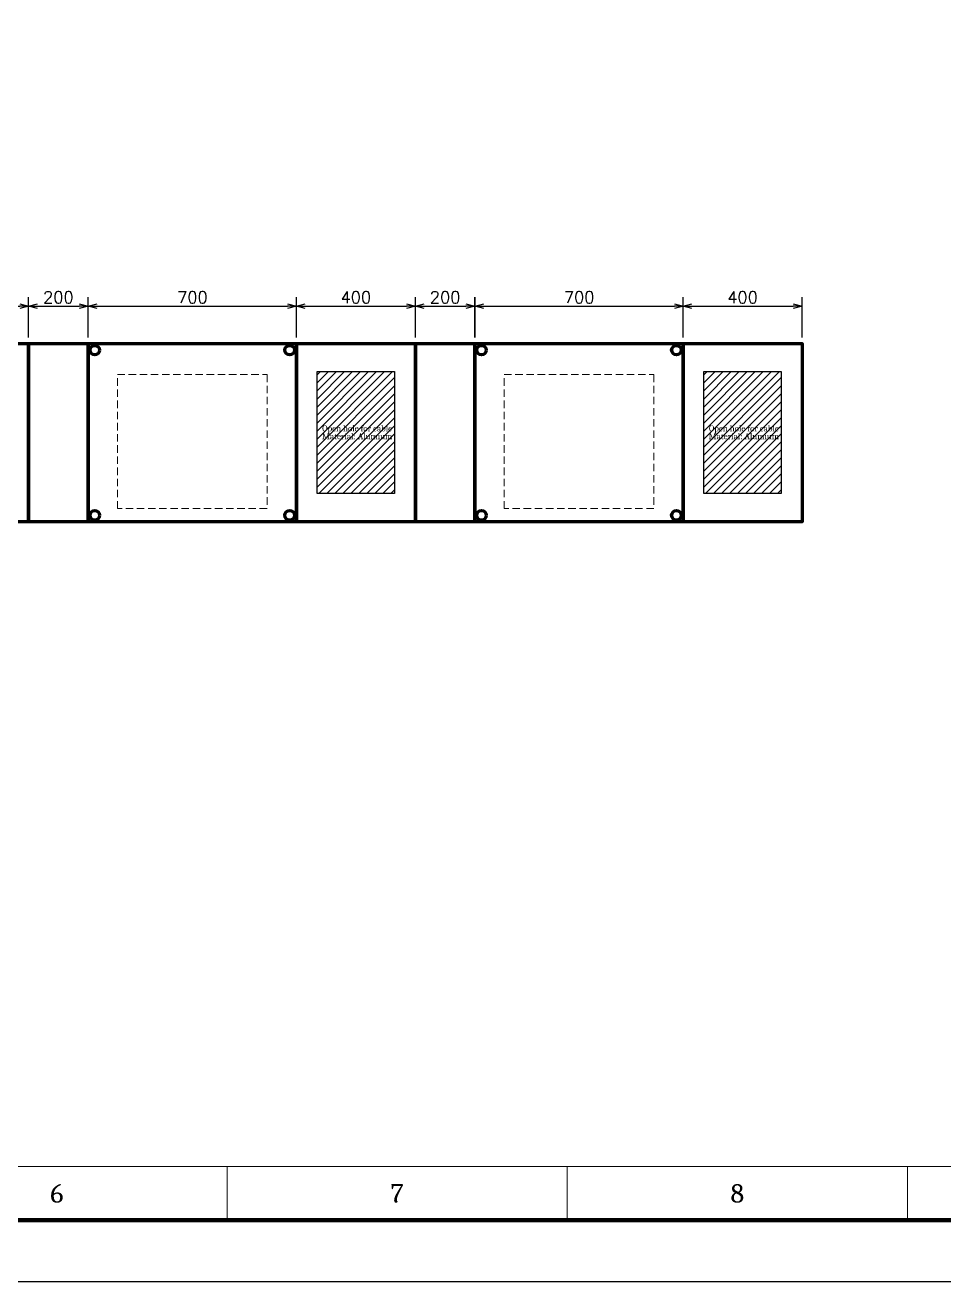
# Model space of a CAD drawing. Header units: millimetres. Extents: x -116965 to 323937, y 291661 to 566926.
# Drawn here: x -44144 to -41056, y 300387 to 304610 of the extents above; entities that cross this region are included whole.
import ezdxf
from ezdxf.enums import TextEntityAlignment as Align

# ---------------------------------------------------------------- set-up
doc = ezdxf.new("R2010")
doc.units = ezdxf.units.MM
doc.header["$PDMODE"] = 35
doc.linetypes.add('HIDDEN', pattern=[0.375, 0.25, -0.125])
doc.layers.get('0').update_dxf_attribs({"lineweight": 18})
doc.layers.add('AM_5', color=3, linetype='Continuous', lineweight=25)
doc.layers.add('C00-00-00', color=7, linetype='Continuous')
doc.styles.add('hwBorder', font='Cambria.ttf')
doc.styles.add('hwTech', font='Cambria.ttf')
doc.styles.add('{18b73a54-fa43-428c-adcb-c1c7bbdf2c84}', font='Simplex.shx')
doc.dimstyles.new('kich thuoc$0', dxfattribs={"dimscale": 2, "dimtxt": 20, "dimasz": 16, "dimexe": 15, "dimexo": 10, "dimgap": 5, "dimtad": 1, "dimdec": 0, "dimzin": 0, "dimdsep": 46, "dimtxsty": '{18b73a54-fa43-428c-adcb-c1c7bbdf2c84}', "dimblk": 'OPEN30', "dimcen": 0.09, "dimclrd": 3, "dimclre": 3, "dimclrt": 3, "dimadec": 0, "dimazin": 0, "dimtfac": 1, "dimtdec": 0, "dimtofl": 0, "dimtmove": 0, "dimatfit": 3, "dimldrblk": 'OPEN30', "dimfxl": 1, "dimtolj": 1, "dimtzin": 0, "dimarcsym": 0})

# ---------------------------------------------------------------- blocks, each defined once
blk = doc.blocks.new('*U1980')
at = {"color": 5}
for p, q in [((175.41, 5), (175.41, 9.34)), ((202.98, 5), (202.98, 9.34)), ((230.54, 5), (230.54, 9.34))]:
    blk.add_line(p, q, dxfattribs=at)
at = {"color": 5, "const_width": 0.35}
blk.add_lwpolyline([(10, 198.62), (285.68, 198.62), (285.68, 5), (10, 5)], close=True, dxfattribs=at)
at = {"color": 5}
blk.add_lwpolyline([(14.34, 194.28), (281.34, 194.28), (281.34, 9.34), (14.34, 9.34)], close=True, dxfattribs=at)
at = {"layer": 'Defpoints', "color": 4}
blk.add_lwpolyline([(0, 203.62), (290.68, 203.62), (290.68, 0), (0, 0)], close=True, dxfattribs=at)
at = {"color": 253, "style": 'hwBorder'}
for s, p in [('6', (161.62, 7.17)), ('7', (189.19, 7.17)), ('8', (216.76, 7.17))]:
    blk.add_text(s, height=1.5, dxfattribs=at).set_placement(p, align=Align.MIDDLE_CENTER)
at = {"color": 6, "style": 'hwBorder', "flags": 8}
for tag, p in [("DWG'SNAME", (266.34, 59)), ("DWG'SCODE2", (266.34, 51.05))]:
    blk.add_attdef(tag, text='', height=1.5, dxfattribs=at).set_placement(p, align=Align.MIDDLE_CENTER)
at = {"color": 253, "style": 'hwBorder', "flags": 8}
for tag, p in [('REV_0', (253.34, 43.79)), ('REV_MODIFY0', (264.34, 44.1)), ('REV_DATE0', (277.34, 44.1)), ('REV_1', (253.34, 40.48)), ('REV_MODIFY1', (264.34, 40.79)), ('REV_DATE1', (277.34, 40.79)), ('REV_2', (253.34, 37.17)), ('REV_MODIFY2', (264.34, 37.48)), ('REV_DATE2', (277.34, 37.48)), ('REV_MODIFY3', (264.34, 34.17)), ('REV_DATE3', (277.34, 34.17)), ('REV_3', (253.34, 33.86)), ('REV_4', (253.34, 30.55)), ('REV_MODIFY4', (264.34, 30.86)), ('REV_DATE4', (277.34, 30.86))]:
    blk.add_attdef(tag, text='', height=1, dxfattribs=at).set_placement(p, align=Align.MIDDLE_CENTER)
at = {"color": 6, "style": 'hwBorder', "flags": 8}
for tag, p in [('TOLERANCE', (261.54, 27.22)), ('PAGE', (259.34, 15.3))]:
    blk.add_attdef(tag, text='', height=1.5, dxfattribs=at).set_placement(p, align=Align.MIDDLE_LEFT)
blk = doc.blocks.new('_Open30')
at = {"color": 0, "linetype": 'ByBlock', "lineweight": -2}
for p, q in [((-1, 0.27), (0, 0)), ((0, 0), (-1, -0.27)), ((0, 0), (-1, 0))]:
    blk.add_line(p, q, dxfattribs=at)
blk = doc.blocks.new('*D1966')
at = {"layer": 'AM_5', "color": 3, "lineweight": -2, "transparency": 16777216}
for p, q in [((-43931.9, 303560), (-43931.9, 303695)), ((-43901.9, 303665), (-43261.9, 303665)), ((-43231.9, 303560), (-43231.9, 303695))]:
    blk.add_line(p, q, dxfattribs=at)
at = {"layer": 'Defpoints', "color": 0, "lineweight": -3, "transparency": 16777216}
for p in [(-43231.9, 303665), (-43931.9, 303540), (-43231.9, 303540)]:
    blk.add_point(p, dxfattribs=at)
at = {"layer": 'AM_5', "color": 3, "lineweight": -2, "transparency": 16777216, "xscale": 30, "yscale": 30, "zscale": 30, "rotation": 180}
blk.add_blockref('_Open30', (-43931.9, 303665), dxfattribs=at)
at = {"layer": 'AM_5', "color": 3, "lineweight": -2, "transparency": 16777216, "xscale": 30, "yscale": 30, "zscale": 30}
blk.add_blockref('_Open30', (-43231.9, 303665), dxfattribs=at)
at = {"layer": 'AM_5', "color": 3, "transparency": 16777216, "insert": (-43581.9, 303695), "char_height": 40, "attachment_point": 5, "style": '{18b73a54-fa43-428c-adcb-c1c7bbdf2c84}'}
blk.add_mtext('\\A1;700', dxfattribs=at)
blk = doc.blocks.new('*D1967')
at = {"layer": 'AM_5', "color": 3, "lineweight": -2, "transparency": 16777216}
for p, q in [((-42632.1, 303560), (-42632.1, 303695)), ((-42602.1, 303665), (-41962.1, 303665)), ((-41932.1, 303560), (-41932.1, 303695))]:
    blk.add_line(p, q, dxfattribs=at)
at = {"layer": 'Defpoints', "color": 0, "lineweight": -3, "transparency": 16777216}
for p in [(-41932.1, 303665), (-42632.1, 303540), (-41932.1, 303540)]:
    blk.add_point(p, dxfattribs=at)
at = {"layer": 'AM_5', "color": 3, "lineweight": -2, "transparency": 16777216, "xscale": 30, "yscale": 30, "zscale": 30, "rotation": 180}
blk.add_blockref('_Open30', (-42632.1, 303665), dxfattribs=at)
at = {"layer": 'AM_5', "color": 3, "lineweight": -2, "transparency": 16777216, "xscale": 30, "yscale": 30, "zscale": 30}
blk.add_blockref('_Open30', (-41932.1, 303665), dxfattribs=at)
at = {"layer": 'AM_5', "color": 3, "transparency": 16777216, "insert": (-42282.1, 303695), "char_height": 40, "attachment_point": 5, "style": '{18b73a54-fa43-428c-adcb-c1c7bbdf2c84}'}
blk.add_mtext('\\A1;700', dxfattribs=at)
blk = doc.blocks.new('*D1970')
at = {"layer": 'AM_5', "color": 3, "lineweight": -2, "transparency": 16777216}
for p, q in [((-44132.4, 303560), (-44132.4, 303695)), ((-44102.4, 303665), (-43962.4, 303665)), ((-43932.4, 303560), (-43932.4, 303695))]:
    blk.add_line(p, q, dxfattribs=at)
at = {"layer": 'Defpoints', "color": 0, "lineweight": -3, "transparency": 16777216}
for p in [(-43932.4, 303665), (-44132.4, 303540), (-43932.4, 303540)]:
    blk.add_point(p, dxfattribs=at)
at = {"layer": 'AM_5', "color": 3, "lineweight": -2, "transparency": 16777216, "xscale": 30, "yscale": 30, "zscale": 30, "rotation": 180}
blk.add_blockref('_Open30', (-44132.4, 303665), dxfattribs=at)
at = {"layer": 'AM_5', "color": 3, "lineweight": -2, "transparency": 16777216, "xscale": 30, "yscale": 30, "zscale": 30}
blk.add_blockref('_Open30', (-43932.4, 303665), dxfattribs=at)
at = {"layer": 'AM_5', "color": 3, "transparency": 16777216, "insert": (-44032.4, 303695), "char_height": 40, "attachment_point": 5, "style": '{18b73a54-fa43-428c-adcb-c1c7bbdf2c84}'}
blk.add_mtext('\\A1;200', dxfattribs=at)
blk = doc.blocks.new('*D1971')
at = {"layer": 'AM_5', "color": 3, "lineweight": -2, "transparency": 16777216}
for p, q in [((-44532.4, 303560), (-44532.4, 303695)), ((-44502.4, 303665), (-44162.4, 303665)), ((-44132.4, 303560), (-44132.4, 303695))]:
    blk.add_line(p, q, dxfattribs=at)
at = {"layer": 'Defpoints', "color": 0, "lineweight": -3, "transparency": 16777216}
for p in [(-44132.4, 303665), (-44532.4, 303540), (-44132.4, 303540)]:
    blk.add_point(p, dxfattribs=at)
at = {"layer": 'AM_5', "color": 3, "lineweight": -2, "transparency": 16777216, "xscale": 30, "yscale": 30, "zscale": 30, "rotation": 180}
blk.add_blockref('_Open30', (-44532.4, 303665), dxfattribs=at)
at = {"layer": 'AM_5', "color": 3, "lineweight": -2, "transparency": 16777216, "xscale": 30, "yscale": 30, "zscale": 30}
blk.add_blockref('_Open30', (-44132.4, 303665), dxfattribs=at)
at = {"layer": 'AM_5', "color": 3, "transparency": 16777216, "insert": (-44332.4, 303695), "char_height": 40, "attachment_point": 5, "style": '{18b73a54-fa43-428c-adcb-c1c7bbdf2c84}'}
blk.add_mtext('\\A1;400', dxfattribs=at)
blk = doc.blocks.new('*D1972')
at = {"layer": 'AM_5', "color": 3, "lineweight": -2, "transparency": 16777216}
for p, q in [((-42832.6, 303560), (-42832.6, 303695)), ((-42802.6, 303665), (-42662.6, 303665)), ((-42632.6, 303560), (-42632.6, 303695))]:
    blk.add_line(p, q, dxfattribs=at)
at = {"layer": 'Defpoints', "color": 0, "lineweight": -3, "transparency": 16777216}
for p in [(-42632.6, 303665), (-42832.6, 303540), (-42632.6, 303540)]:
    blk.add_point(p, dxfattribs=at)
at = {"layer": 'AM_5', "color": 3, "lineweight": -2, "transparency": 16777216, "xscale": 30, "yscale": 30, "zscale": 30, "rotation": 180}
blk.add_blockref('_Open30', (-42832.6, 303665), dxfattribs=at)
at = {"layer": 'AM_5', "color": 3, "lineweight": -2, "transparency": 16777216, "xscale": 30, "yscale": 30, "zscale": 30}
blk.add_blockref('_Open30', (-42632.6, 303665), dxfattribs=at)
at = {"layer": 'AM_5', "color": 3, "transparency": 16777216, "insert": (-42732.6, 303695), "char_height": 40, "attachment_point": 5, "style": '{18b73a54-fa43-428c-adcb-c1c7bbdf2c84}'}
blk.add_mtext('\\A1;200', dxfattribs=at)
blk = doc.blocks.new('*D1973')
at = {"layer": 'AM_5', "color": 3, "lineweight": -2, "transparency": 16777216}
for p, q in [((-43232.6, 303560), (-43232.6, 303695)), ((-43202.6, 303665), (-42862.6, 303665)), ((-42832.6, 303560), (-42832.6, 303695))]:
    blk.add_line(p, q, dxfattribs=at)
at = {"layer": 'Defpoints', "color": 0, "lineweight": -3, "transparency": 16777216}
for p in [(-42832.6, 303665), (-43232.6, 303540), (-42832.6, 303540)]:
    blk.add_point(p, dxfattribs=at)
at = {"layer": 'AM_5', "color": 3, "lineweight": -2, "transparency": 16777216, "xscale": 30, "yscale": 30, "zscale": 30, "rotation": 180}
blk.add_blockref('_Open30', (-43232.6, 303665), dxfattribs=at)
at = {"layer": 'AM_5', "color": 3, "lineweight": -2, "transparency": 16777216, "xscale": 30, "yscale": 30, "zscale": 30}
blk.add_blockref('_Open30', (-42832.6, 303665), dxfattribs=at)
at = {"layer": 'AM_5', "color": 3, "transparency": 16777216, "insert": (-43032.6, 303695), "char_height": 40, "attachment_point": 5, "style": '{18b73a54-fa43-428c-adcb-c1c7bbdf2c84}'}
blk.add_mtext('\\A1;400', dxfattribs=at)
blk = doc.blocks.new('*D1974')
at = {"layer": 'AM_5', "color": 3, "lineweight": -2, "transparency": 16777216}
for p, q in [((-41932.8, 303560), (-41932.8, 303695)), ((-41902.8, 303665), (-41562.8, 303665)), ((-41532.8, 303560), (-41532.8, 303695))]:
    blk.add_line(p, q, dxfattribs=at)
at = {"layer": 'Defpoints', "color": 0, "lineweight": -3, "transparency": 16777216}
for p in [(-41532.8, 303665), (-41932.8, 303540), (-41532.8, 303540)]:
    blk.add_point(p, dxfattribs=at)
at = {"layer": 'AM_5', "color": 3, "lineweight": -2, "transparency": 16777216, "xscale": 30, "yscale": 30, "zscale": 30, "rotation": 180}
blk.add_blockref('_Open30', (-41932.8, 303665), dxfattribs=at)
at = {"layer": 'AM_5', "color": 3, "lineweight": -2, "transparency": 16777216, "xscale": 30, "yscale": 30, "zscale": 30}
blk.add_blockref('_Open30', (-41532.8, 303665), dxfattribs=at)
at = {"layer": 'AM_5', "color": 3, "transparency": 16777216, "insert": (-41732.8, 303695), "char_height": 40, "attachment_point": 5, "style": '{18b73a54-fa43-428c-adcb-c1c7bbdf2c84}'}
blk.add_mtext('\\A1;400', dxfattribs=at)

msp = doc.modelspace()

# ---------------------------------------------------------------- hatches: boundary and pattern name
at = {"lineweight": -3, "ltscale": 5}
h = msp.add_hatch(dxfattribs=at)
h.set_pattern_fill('ANSI31', color=30, scale=6)
h.set_pattern_definition([(45, (-103498.277, 296010.274), (-13.470384, 13.470384), [])])
h.paths.add_polyline_path([(-42902.602431, 303035.490476), (-42902.436698, 303445.490476), (-43162.768164, 303445.490476), (-43162.933897, 303035.490476)])
h = msp.add_hatch(dxfattribs=at)
h.set_pattern_fill('ANSI31', color=30, scale=6)
h.set_pattern_definition([(45, (-102198.458, 296010.274), (-13.470384, 13.470384), [])])
h.paths.add_polyline_path([(-41602.783891, 303035.490476), (-41602.618158, 303445.490476), (-41862.949623, 303445.490476), (-41863.115356, 303035.490476)])

# ---------------------------------------------------------------- linework, layer by layer
for p, q in [((-43162.602431, 303445.490476), (-42902.602431, 303445.490476)), ((-41862.783891, 303445.490476), (-41602.783891, 303445.490476))]:
    msp.add_line(p, q, dxfattribs=at)
at = {"color": 7, "linetype": 'HIDDEN', "ltscale": 100}
for points in [[(-43834.025659, 303435.406726), (-43331.025659, 303435.406726), (-43331.025659, 302985.406726), (-43834.025659, 302985.406726)], [(-42534.207117, 303435.406726), (-42031.207117, 303435.406726), (-42031.207117, 302985.406726), (-42534.207117, 302985.406726)]]:
    msp.add_lwpolyline(points, close=True, dxfattribs=at)
at = {"lineweight": -3, "ltscale": 5}
for points in [[(-43162.933897, 303445.490476), (-42902.602431, 303445.490476), (-42902.602431, 303035.490476), (-43162.933897, 303035.490476)], [(-41863.115356, 303445.490476), (-41602.783891, 303445.490476), (-41602.783891, 303035.490476), (-41863.115356, 303035.490476)]]:
    msp.add_lwpolyline(points, close=True, dxfattribs=at)
at = {"layer": 'C00-00-00', "lineweight": 100}
for points in [[(-44532.393056, 303539.962557), (-44132.448887, 303539.962557), (-44132.448887, 302940.046307), (-44532.393056, 302940.046307)], [(-44132.448887, 303539.962557), (-43932.476806, 303539.962557), (-43932.476806, 302940.046307), (-44132.448887, 302940.046307)], [(-43932.476806, 303539.962557), (-43232.574512, 303539.962557), (-43232.574512, 302940.046307), (-43932.476806, 302940.046307)], [(-43232.574512, 303539.962557), (-42832.630346, 303539.962557), (-42832.630346, 302940.046307), (-43232.574512, 302940.046307)], [(-42832.630346, 303539.962557), (-42632.658262, 303539.962557), (-42632.658262, 302940.046307), (-42832.630346, 302940.046307)], [(-42632.658262, 303539.962557), (-41932.755971, 303539.962557), (-41932.755971, 302940.046307), (-42632.658262, 302940.046307)], [(-41932.755971, 303539.962557), (-41532.811806, 303539.962557), (-41532.811806, 302940.046307), (-41932.755971, 302940.046307)]]:
    msp.add_lwpolyline(points, close=True, dxfattribs=at)
for centre in [(-43910.078597, 303517.564352), (-43254.97272, 303517.564352), (-42610.260057, 303517.564352), (-41955.154176, 303517.564352), (-43910.078597, 302962.444516), (-43254.97272, 302962.444516), (-42610.260057, 302962.444516), (-41955.154176, 302962.444516)]:
    msp.add_circle(centre, 15.997765, dxfattribs=at)

# ---------------------------------------------------------------- block references
at = {"ltscale": 5, "xscale": 41.47693088945395, "yscale": 41.47693088945395, "zscale": 41.47693088945395}
msp.add_blockref('*U1980', (-50740.951789, 300386.757971), dxfattribs=at)

# ---------------------------------------------------------------- texts
at = {"color": 0, "style": 'hwTech'}
for s, p in [('Material: Alumium', (-43028.220597, 303228.328384)), ('Open hole for cable', (-43028.220597, 303254.717618)), ('Material: Alumium', (-41728.402057, 303228.328384)), ('Open hole for cable', (-41728.402057, 303254.717618))]:
    msp.add_text(s, height=20, dxfattribs=at).set_placement(p, align=Align.MIDDLE_CENTER)

# ---------------------------------------------------------------- dimensions: what is measured, and where the dimension line sits
at = {"layer": 'AM_5'}
for base, p1, p2, picture, middle in [((-44132.420887, 303664.970139), (-44532.420804, 303540.046307), (-44132.420887, 303540.046307), '*D1971', (-44332.420846, 303694.970139)), ((-43932.448807, 303664.970139), (-44132.448723, 303540.046307), (-43932.448807, 303540.046307), '*D1970', (-44032.448765, 303694.970139)), ((-43231.899948, 303664.970139), (-43931.899864, 303540.046307), (-43231.899948, 303540.046307), '*D1966', (-43581.899906, 303694.970139)), ((-42832.602343, 303664.970139), (-43232.602259, 303540.046307), (-42832.602343, 303540.046307), '*D1973', (-43032.602301, 303694.970139)), ((-42632.630262, 303664.970139), (-42832.630179, 303540.046307), (-42632.630262, 303540.046307), '*D1972', (-42732.630221, 303694.970139)), ((-41932.081408, 303664.970139), (-42632.081324, 303540.046307), (-41932.081408, 303540.046307), '*D1967', (-42282.081366, 303694.970139)), ((-41532.755887, 303664.970139), (-41932.755804, 303540.046307), (-41532.755887, 303540.046307), '*D1974', (-41732.755846, 303694.970139))]:
    dim = msp.add_linear_dim(base=base, p1=p1, p2=p2, dimstyle='kich thuoc$0', override={"dimasz": 15, "dimtdec": 4}, dxfattribs=at)
    dim.commit()
    dim.dimension.update_dxf_attribs({"geometry": picture, "text_midpoint": middle})

doc.saveas('drawing.dxf')
